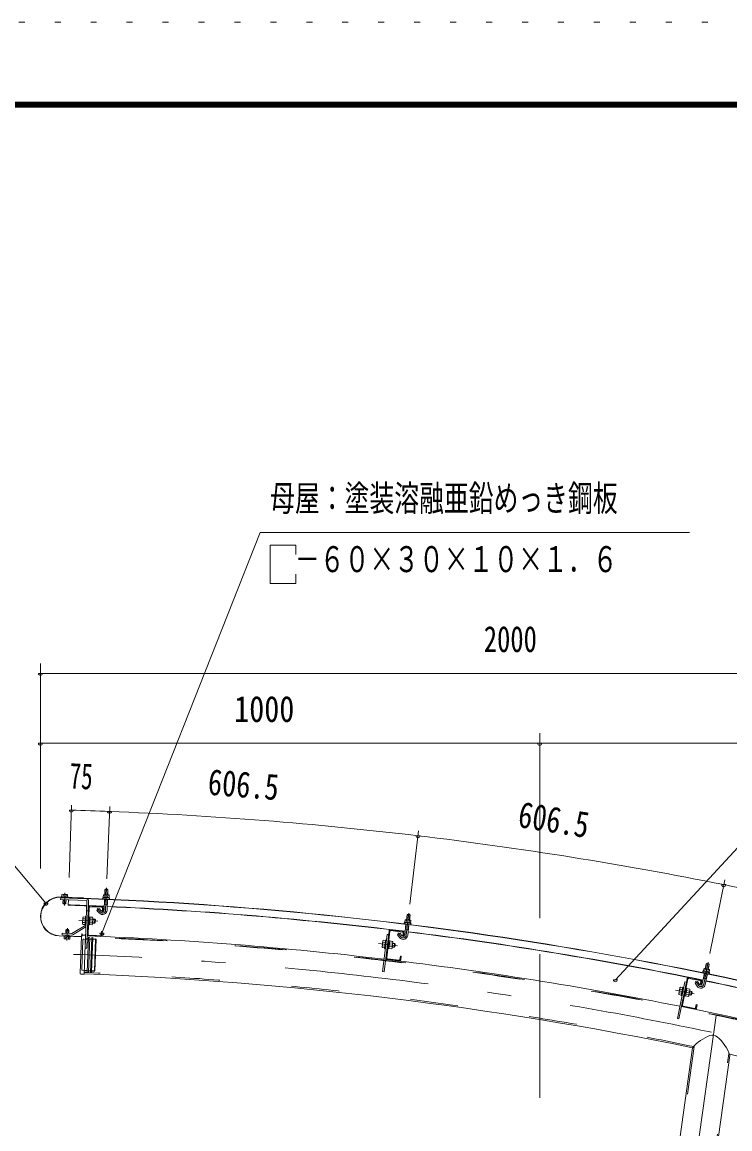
# Model space of a CAD drawing. Units: millimetres, scale not verified. Extents: x -25778 to 25782, y -10500 to 10500.
# Drawn here: x 16228 to 19772, y 4960 to 10500 of the extents above; entities that cross this region are included whole.
import ezdxf
from ezdxf.enums import TextEntityAlignment as Align

# ---------------------------------------------------------------- set-up
doc = ezdxf.new("R2010")
doc.units = ezdxf.units.MM
doc.header["$LTSCALE"] = 60
for name, pattern in [('USER2', [10, 4, -6]), ('USER3', [24, 12, -5, 2, -5]), ('USER4', [3, 0.5, -2.5])]:
    doc.linetypes.add(name, pattern=pattern)
for name, color, linetype, lineweight in [('0-6_2-0BOLD', 7, 'Continuous', 18), ('0-7_2-1HIDDEN', 3, 'USER2', 18), ('0-8_2-2CENTER', 3, 'USER3', 18), ('0-9_2-4THIN', 4, 'Continuous', 18), ('0-A_2-5DIM', 3, 'Continuous', 18), ('0-C_F-F', 5, 'Continuous', 18), ('0-D_F-E_J_ADD', 5, 'USER4', 18)]:
    doc.layers.add(name, color=color, linetype=linetype, lineweight=lineweight)
doc.styles.add('ＭＳ ゴシック', font='')
doc.styles.get('ＭＳ ゴシック').set_extended_font_data('MS Gothic')

msp = doc.modelspace()

# ---------------------------------------------------------------- linework, layer by layer
at = {"layer": '0-6_2-0BOLD'}
for p, q in [((16421.45, 6118.81), (16536.36, 6114.33)), ((16432.78, 6088.6), (16433.53, 6107.82)), ((16433.84, 6115.81), (16433.94, 6118.32)), ((16434.43, 6123.56), (16434.77, 6132.33)), ((16448.93, 6117.74), (16448.83, 6115.23)), ((16448.85, 6123), (16449.19, 6131.76)), ((16459.77, 6106.79), (16458.85, 6079.54)), ((16460.04, 6114.79), (16460.11, 6117.02)), ((16639.12, 6054.84), (16641.23, 6108.98)), ((16641.91, 6119.21), (16642.35, 6130.47)), ((16656.22, 6108.39), (16654.11, 6054.26)), ((16656.77, 6129.91), (16656.33, 6118.65)), ((16550.91, 6051.2), (16558.91, 6050.89)), ((16558.35, 5933.82), (16563.56, 6067.72)), ((16567.72, 6071.56), (16626.67, 6069.27)), ((16626.83, 6073.26), (16567.87, 6075.56)), ((16630.51, 6065.11), (16629.85, 6048.13)), ((16655.25, 6083.41), (16640.26, 6084)), ((16544.6, 5992.03), (16532.59, 5992.5)), ((16545.33, 6010.76), (16533.33, 6011.23)), ((16544.14, 5980.16), (16545.79, 6022.63)), ((16545.8, 6022.63), (16549.79, 6022.47)), ((16560.76, 5995.78), (16565.95, 6000.58)), ((16566.15, 6005.57), (16560.96, 6000.77)), ((16580.09, 5990.64), (16565.59, 5991.21)), ((16566.32, 6009.95), (16580.82, 6009.38)), ((16592.32, 6009.56), (16591.54, 5989.57)), ((18144.05, 5929.7), (18150.46, 5983.5)), ((18151.95, 5993.64), (18153.29, 6004.84)), ((18167.62, 6003.13), (18166.29, 5991.94)), ((18171, 6029.14), (18168.05, 6004.32)), ((16446.62, 5930.17), (16446.43, 5925.19)), ((16447.58, 5954.92), (16462.57, 5954.34)), ((16461.41, 5924.61), (16461.61, 5929.59)), ((16547.24, 5979.98), (16477.5, 5937.31)), ((16481.68, 5930.49), (16547.78, 5970.93)), ((16529.89, 5929.04), (16546.13, 5928.42)), ((16544.14, 5980.16), (16548.14, 5980.01)), ((16621.14, 5927.37), (16562.19, 5929.67)), ((18065.79, 5949.02), (18041.6, 5745.96)), ((18053.91, 5815.49), (18069.76, 5948.55)), ((18074.21, 5952.05), (18132.79, 5945.07)), ((18133.26, 5949.04), (18074.68, 5956.02)), ((18108.1, 5930.42), (18118.93, 5916.67)), ((18134.28, 5923.74), (18136.29, 5940.62)), ((18162.4, 5956.9), (18147.5, 5958.68)), ((18165.36, 5981.72), (18158.95, 5927.93)), ((16413.9, 5925.21), (16523.82, 5920.93)), ((16523.87, 5922.17), (16413.95, 5926.46)), ((16446.5, 5919.94), (16446.16, 5911.17)), ((16460.93, 5919.37), (16460.59, 5910.61)), ((16469.33, 5919.05), (16469.49, 5923.04)), ((16518.78, 5738.08), (16526, 5925.44)), ((16562.03, 5925.67), (16620.99, 5923.38)), ((18044.84, 5874.6), (18032.91, 5876.02)), ((18035.13, 5894.64), (18047.06, 5893.22)), ((18066.8, 5881.43), (18061.24, 5877.05)), ((18067.39, 5886.39), (18061.84, 5882.02)), ((18069.08, 5900.54), (18064.11, 5901.13)), ((18082.33, 5889.02), (18067.91, 5890.74)), ((18093.8, 5888.28), (18084.12, 5889.43)), ((18047.41, 5862.34), (18043.44, 5862.81)), ((18065.69, 5872.12), (18080.11, 5870.4)), ((18081.76, 5869.58), (18091.44, 5868.42)), ((18056.94, 5807.07), (18115.53, 5800.09)), ((18116, 5804.07), (18057.41, 5811.05)), ((19669.04, 5782.28), (19664.12, 5757.77)), ((19535.34, 5578.61), (19561.71, 5709.99)), ((19566.42, 5713.13), (19624.27, 5701.51)), ((19625.05, 5705.43), (19567.21, 5717.05)), ((19634.27, 5685.3), (19644.94, 5738.42)), ((19654.72, 5710.95), (19640.02, 5713.91)), ((19647.23, 5748.41), (19649.45, 5759.46)), ((19659.64, 5735.46), (19648.98, 5682.34)), ((19663.6, 5756.62), (19661.38, 5745.57)), ((19522.9, 5659.01), (19534.68, 5656.64)), ((19552.31, 5663.18), (19557.22, 5662.19)), ((19555.27, 5652.51), (19569.51, 5649.65)), ((19571.35, 5658.84), (19557.12, 5661.7)), ((19598.49, 5688.88), (19608.19, 5674.31)), ((19627.4, 5696.8), (19624.06, 5680.14)), ((19530.99, 5638.26), (19519.21, 5640.63)), ((19547.54, 5639.4), (19553.43, 5643.32)), ((19554.41, 5648.22), (19548.52, 5644.3)), ((19565.82, 5631.27), (19551.58, 5634.13)), ((19580.89, 5648), (19576.95, 5628.4)), ((19595.53, 5558.37), (19537.68, 5569.98)), ((19538.47, 5573.9), (19596.32, 5562.29)), ((19494.67, 4720.94), (19585.27, 5365.62)), ((19772.34, 5326.08), (19683.56, 4694.4))]:
    msp.add_line(p, q, dxfattribs=at)
for points in [[(16642.12, 6131.71), (16643.09, 6156.69), (16658.08, 6156.11), (16657.1, 6131.13)], [(16643.09, 6156.69), (16645.68, 6159.09), (16655.68, 6158.71), (16658.08, 6156.11)], [(16550.94, 6103.24), (16421.04, 6108.3), (16421.35, 6116.3), (16551.25, 6111.23)], [(16536.36, 6114.33), (16536.41, 6115.58), (16421.5, 6120.06)], [(16457.09, 6118.67), (16457.25, 6122.67), (16426.02, 6123.89), (16425.87, 6119.89)], [(16427.27, 6123.84), (16427.61, 6132.6), (16429.79, 6133.75), (16454.27, 6132.79), (16456.34, 6131.48), (16456, 6122.72)], [(16448.52, 6107.23), (16447.77, 6088.01), (16445.17, 6085.61), (16435.18, 6086), (16432.78, 6088.6), (16447.77, 6088.01)], [(16560.85, 6100.85), (16551.6, 5863.53), (16543.61, 5863.84), (16552.86, 6101.16)], [(16663.49, 6118.37), (16663.93, 6129.63), (16661.85, 6130.94), (16637.37, 6131.9), (16635.2, 6130.75), (16634.76, 6119.49)], [(16615.11, 6039.86), (16603.22, 6052.7), (16614.24, 6062.89), (16626.12, 6050.04)], [(16629.85, 6048.13), (16633.85, 6047.97), (16634.51, 6064.96)], [(16545.7, 6020.13), (16533.69, 6020.6), (16531.84, 6017.67), (16530.61, 5986.19)], [(16530.61, 5986.19), (16532.23, 5983.13), (16544.24, 5982.66)], [(16561.71, 6020.01), (16566.7, 6019.81), (16565.2, 5981.34), (16560.21, 5981.54)], [(16565.22, 5981.84), (16579.73, 5981.28), (16581.58, 5984.21), (16582.8, 6015.68), (16581.19, 6018.75), (16566.68, 6019.31)], [(16582.58, 6009.94), (16592.32, 6009.56), (16595.2, 6006.44), (16594.66, 5992.45), (16591.54, 5989.57), (16581.8, 5989.95)], [(18173.39, 5991.09), (18174.73, 6002.28), (18172.76, 6003.75), (18148.43, 6006.65), (18146.18, 6005.68), (18144.85, 5994.49)], [(18153.15, 6006.09), (18156.11, 6030.91), (18171, 6029.14), (18168.82, 6031.92), (18158.89, 6033.1), (18156.11, 6030.91)], [(16476.38, 5937.02), (16429.44, 5938.85), (16429.13, 5930.85), (16476.07, 5929.02)], [(16461.92, 5937.58), (16462.57, 5954.34), (16460.17, 5956.93), (16450.18, 5957.32), (16447.58, 5954.92), (16446.93, 5938.16)], [(16546.13, 5928.42), (16538.62, 5733.56), (16522.38, 5734.19)], [(16527.76, 5925.77), (16528.15, 5935.77), (16529.4, 5935.72), (16529.01, 5925.73)], [(16629.29, 5931.06), (16629.96, 5948.05), (16625.96, 5948.2), (16625.3, 5931.21)], [(18041.6, 5745.96), (18033.66, 5746.9), (18055.83, 5933.09), (18063.78, 5932.14)], [(18130.71, 5925.95), (18119.89, 5939.7), (18108.1, 5930.42)], [(18140.26, 5940.15), (18138.25, 5923.27), (18134.28, 5923.74)], [(16469.33, 5919.05), (16438.1, 5920.26), (16438.26, 5924.26)], [(16439.35, 5920.21), (16439.01, 5911.45), (16441.09, 5910.14), (16465.57, 5909.18), (16467.74, 5910.33), (16468.08, 5919.09)], [(18048.17, 5902.53), (18036.23, 5903.95), (18034.16, 5901.18), (18030.43, 5869.9), (18031.8, 5866.71), (18043.73, 5865.29)], [(18043.44, 5862.81), (18048.46, 5905.01), (18052.43, 5904.54)], [(18069.08, 5900.54), (18064.53, 5862.31), (18059.56, 5862.9)], [(18081.08, 5863.86), (18084.8, 5895.15), (18083.44, 5898.33), (18069.02, 5900.05)], [(18064.58, 5862.81), (18079, 5861.09), (18081.08, 5863.86)], [(18124.42, 5807.09), (18126.42, 5823.97), (18122.45, 5824.44), (18120.44, 5807.56)], [(19649.41, 5760.72), (19654.34, 5785.23), (19669.04, 5782.28), (19667.08, 5785.22), (19657.28, 5787.19), (19654.34, 5785.23)], [(19557.79, 5710.78), (19517.54, 5510.28), (19509.69, 5511.85), (19546.6, 5695.69), (19554.44, 5694.11)], [(19668.4, 5744.16), (19670.62, 5755.21), (19668.78, 5756.83), (19644.76, 5761.66), (19642.43, 5760.87), (19640.21, 5749.82)], [(19536.53, 5665.83), (19524.75, 5668.2), (19522.46, 5665.6), (19516.26, 5634.72), (19517.36, 5631.43), (19529.15, 5629.07)], [(19532.58, 5625.83), (19528.65, 5626.62), (19537.02, 5668.29), (19540.94, 5667.5)], [(19557.22, 5662.19), (19549.64, 5624.44), (19544.74, 5625.43)], [(19549.73, 5624.94), (19563.97, 5622.08), (19566.26, 5624.68), (19572.46, 5655.56), (19571.35, 5658.84)], [(19620.68, 5682.62), (19610.98, 5697.19), (19598.49, 5688.88)], [(19624.06, 5680.14), (19627.98, 5679.35), (19631.32, 5696.02)], [(19571.33, 5649.92), (19580.89, 5648), (19583.24, 5644.47), (19580.48, 5630.75), (19576.95, 5628.4), (19567.39, 5630.31)], [(19601.03, 5565.43), (19604.37, 5582.09), (19608.29, 5581.3), (19604.95, 5564.64)]]:
    msp.add_lwpolyline(points, dxfattribs=at)
for points in [[(16633.51, 6119.54), (16633.36, 6115.54), (16664.58, 6114.32), (16664.74, 6118.32)], [(18143.6, 5994.64), (18174.64, 5990.94), (18174.16, 5986.97), (18143.13, 5990.67)], [(18093.8, 5888.28), (18091.44, 5868.42), (18094.77, 5871.05), (18096.43, 5884.95)], [(19638.99, 5750.06), (19669.63, 5743.91), (19668.84, 5739.99), (19638.2, 5746.14)]]:
    msp.add_lwpolyline(points, close=True, dxfattribs=at)
for centre, radius, start, end in [((16417.7, 6022.64), 97.5, 87.76833, 267.76833), ((16417.7, 6022.64), 96.25, 87.76833, 267.76833), ((16431.01, 6127.86), 5.83, 49.92583, 87.76833), ((16441.17, 6111.45), 21.84, 68.47223, 107.06442), ((16452.59, 6127.02), 5.83, 87.76833, 125.61082), ((15820.2, -12905.1), 19031.62, 73.55577, 88.07326), ((15820.2, -12905.1), 19032.88, 73.55577, 88.07326), ((16550.86, 6101.24), 2, 357.76834, 87.76833), ((16550.86, 6101.24), 10, 357.76834, 87.76833), ((16633.88, 6113.02), 2.5, 87.76833, 267.76833), ((16638.6, 6126.01), 5.83, 49.92583, 87.76833), ((16648.76, 6109.6), 21.84, 68.47223, 107.06442), ((16660.17, 6125.17), 5.83, 87.76833, 125.61082), ((16663.86, 6111.85), 2.5, 267.76834, 87.76833), ((15820.2, -12905.1), 18995.38, 87.79245, 88.07326), ((15820.2, -12905.1), 18996.62, 87.79245, 88.07326), ((16567.56, 6067.57), 8, 87.76833, 177.76833), ((15820.2, -12905.1), 18995.38, 87.52702, 87.76833), ((15820.2, -12905.1), 18996.62, 87.52704, 87.76833), ((16567.56, 6067.57), 4, 87.76833, 177.76833), ((16631.63, 6055.13), 22.5, 222.76833, 357.76833), ((16631.63, 6055.13), 7.5, 222.76833, 357.76833), ((16626.52, 6065.27), 4, 357.76834, 87.76833), ((16626.52, 6065.27), 8, 357.76834, 87.76833), ((15820.2, -12905.1), 18995.38, 82.96655, 87.48178), ((15820.2, -12905.1), 18996.62, 82.96657, 87.4818), ((16537.88, 5987.6), 7.21, 137.20947, 177.76833), ((16557.45, 6000.91), 26.24, 156.83339, 198.70326), ((16538.98, 6015.7), 7.21, 177.76833, 218.32718), ((16555.97, 6000.97), 26.24, 336.8334, 18.70326), ((16574.44, 5986.17), 7.21, 357.76834, 38.32718), ((16575.53, 6014.28), 7.21, 317.20947, 357.76833), ((18143.46, 5988.11), 2.5, 83.20786, 263.20786), ((18149.19, 6000.69), 5.83, 45.36537, 83.20786), ((18158.02, 5983.52), 21.84, 63.91177, 102.50395), ((18170.63, 5998.13), 5.83, 83.20786, 121.05035), ((18173.25, 5984.56), 2.5, 263.20787, 83.20786), ((16476.46, 5939.02), 10, 267.76833, 301.45839), ((16476.46, 5939.02), 2, 267.76833, 301.45839), ((16529.75, 5925.3), 3.75, 87.79263, 177.79263), ((16546.2, 5981.68), 2, 301.45839, 357.76833), ((16562.34, 5933.67), 8, 177.76833, 267.76833), ((16562.34, 5933.67), 4, 177.76833, 267.76833), ((16621.3, 5931.37), 8, 267.76833, 357.76833), ((16621.3, 5931.37), 4, 267.76833, 357.76833), ((18073.73, 5948.08), 8, 83.20786, 173.20786), ((18073.73, 5948.08), 4, 83.20786, 173.20786), ((18136.6, 5930.59), 22.5, 218.20786, 353.20786), ((18136.6, 5930.59), 7.5, 218.20786, 353.20786), ((18132.32, 5941.1), 4, 353.20787, 83.20786), ((18132.32, 5941.1), 8, 353.20787, 83.20786), ((15820.2, -12905.1), 18995.38, 78.4061, 82.92131), ((15820.2, -12905.1), 18996.62, 78.40611, 82.92133), ((16442.77, 5915.91), 5.83, 267.76833, 305.61082), ((16454.18, 5931.49), 21.84, 248.47223, 287.06442), ((16464.34, 5915.07), 5.83, 229.92583, 267.76833), ((16524.01, 5925.92), 5, 267.76833, 357.76833), ((16524.01, 5925.92), 3.75, 267.76833, 357.76833), ((15820.2, -12905.1), 18845.38, 83.23218, 87.76833), ((18037.79, 5870.72), 7.21, 132.649, 173.20786), ((18058.35, 5882.43), 26.24, 152.27292, 194.14279), ((18041.12, 5898.65), 7.21, 173.20786, 213.76671), ((18056.88, 5882.61), 26.24, 332.27295, 14.14281), ((18077.44, 5894.32), 7.21, 312.64902, 353.20786), ((18074.12, 5866.39), 7.21, 353.20787, 33.76672), ((15820.2, -12905.1), 18845.38, 78.67172, 83.20786), ((18057.89, 5815.02), 8, 173.20786, 263.20786), ((18057.89, 5815.02), 4, 173.20786, 263.20786), ((18116.47, 5808.04), 8, 263.20786, 353.20786), ((18116.47, 5808.04), 4, 263.20786, 353.20786), ((16522.53, 5737.94), 3.75, 177.79263, 267.79263), ((15820.2, -12905.1), 18654.62, 78.35597, 87.79263), ((19565.63, 5709.2), 8, 78.6474, 168.6474), ((19565.63, 5709.2), 4, 78.6474, 168.6474), ((19638.32, 5743.57), 2.5, 78.6474, 258.6474), ((19645.03, 5755.65), 5.83, 40.8049, 78.6474), ((19652.47, 5737.83), 21.84, 59.3513, 97.94348), ((19666.2, 5751.4), 5.83, 78.6474, 116.48988), ((19667.73, 5737.66), 2.5, 258.64742, 78.6474), ((19545.08, 5644.99), 26.24, 147.71246, 189.58232), ((19529.19, 5662.53), 7.21, 168.6474, 209.20625), ((19565.06, 5655.33), 7.21, 308.08855, 348.6474), ((19626.92, 5686.77), 22.5, 213.6474, 348.6474), ((19626.92, 5686.77), 7.5, 213.6474, 348.6474), ((19623.48, 5697.59), 4, 348.64742, 78.6474), ((19623.48, 5697.59), 8, 348.64742, 78.6474), ((15820.2, -12905.1), 18995.38, 74.14726, 78.36084), ((19523.66, 5634.95), 7.21, 128.08853, 168.6474), ((19543.63, 5645.29), 26.24, 327.71248, 9.58234), ((19559.52, 5627.75), 7.21, 348.64742, 29.20625), ((15820.2, -12905.1), 18845.38, 73.8607, 78.6474), ((19539.26, 5577.83), 8, 168.6474, 258.6474), ((19539.26, 5577.83), 4, 168.6474, 258.6474), ((19597.1, 5566.21), 8, 258.6474, 348.6474), ((19597.1, 5566.21), 4, 258.6474, 348.6474), ((19739.14, 5237.86), 200, 109.39807, 140.29477), ((19685.17, 5391.13), 37.5, 50.40631, 109.39807), ((19581.6, 5265.91), 200, 17.50639, 50.40631)]:
    msp.add_arc(centre, radius, start, end, dxfattribs=at)
at = {"layer": '0-7_2-1HIDDEN'}
for p, q in [((16532.2, 5904.56), (16526.57, 5758.42)), ((16537.39, 5909.37), (16598.6, 5907.01)), ((16561.2, 5910.33), (16545.46, 5910.93)), ((16554.71, 5742.07), (16561.52, 5918.69)), ((16576.94, 5909.72), (16566.94, 5910.1)), ((16570.45, 5741.44), (16577.26, 5918.06)), ((16596.17, 5908.98), (16582.68, 5909.5)), ((16531.37, 5753.23), (16592.58, 5750.87)), ((16555.03, 5750.44), (16539.3, 5751.05)), ((16570.77, 5749.84), (16560.78, 5750.22)), ((16590.01, 5749.1), (16576.52, 5749.61)), ((19593.12, 5371.16), (19501.6, 4719.97)), ((19676.63, 4695.37), (19766.46, 5334.51))]:
    msp.add_line(p, q, dxfattribs=at)
for points in [[(16565.03, 5918.55), (16567.18, 5916.22), (16560.54, 5744.1), (16558.2, 5741.93)], [(16580.79, 5917.92), (16582.92, 5915.62), (16576.28, 5743.5), (16573.91, 5741.3)]]:
    msp.add_lwpolyline(points, dxfattribs=at)
msp.add_lwpolyline([(16592.55, 5750), (16589.95, 5747.6), (16596.23, 5910.48), (16598.63, 5907.88)], close=True, dxfattribs=at)
for centre, radius, start, end in [((15820.2, -12905.1), 18840.38, 73.77559, 88.07326), ((16537.2, 5904.37), 5, 87.79263, 177.79263), ((15820.2, -12905.1), 18838.38, 73.8364, 87.79263), ((16531.57, 5758.23), 5, 177.79263, 267.79263), ((15820.2, -12905.1), 18661.62, 78.3358, 87.79263), ((15820.2, -12905.1), 18996.62, 74.14725, 78.36087), ((15820.2, -12905.1), 18661.62, 73.8364, 77.79185)]:
    msp.add_arc(centre, radius, start, end, dxfattribs=at)
at = {"layer": '0-8_2-2CENTER'}
for p, q in [((16650.97, 6166.39), (16646.61, 6054.55)), ((16439.88, 6078.31), (16442.32, 6140.77)), ((16620.61, 6044.95), (16603.64, 6063.3)), ((18151.5, 5928.81), (18164.74, 6039.96)), ((16607.42, 5998.96), (16511.49, 6002.7)), ((16455.47, 5964.62), (16453.03, 5902.17)), ((18124.82, 5921.31), (18109.36, 5940.95)), ((18012.68, 5887.87), (18108.01, 5876.52)), ((19641.63, 5683.82), (19663.66, 5793.56)), ((19499.99, 5654.05), (19594.11, 5635.15)), ((19614.43, 5678.46), (19600.58, 5699.27)), ((19704.19, 5526.49), (19589.11, 4707.67))]:
    msp.add_line(p, q, dxfattribs=at)
msp.add_lwpolyline([(18820.2, 5834.44), (18820.2, 594.65), (18820.2, -718.47)], dxfattribs=at)
for centre, radius, start, end in [((16631.63, 6055.13), 15, 222.76833, 357.76833), ((18136.6, 5930.59), 15, 218.20786, 353.20786), ((15820.2, -12905.1), 18750, 73.71976, 87.96529), ((19626.92, 5686.77), 15, 213.6474, 348.6474)]:
    msp.add_arc(centre, radius, start, end, dxfattribs=at)
at = {"layer": '0-9_2-4THIN'}
for p, q in [((16644.5, 6157.99), (16643.47, 6131.66)), ((16655.75, 6131.18), (16656.78, 6157.52)), ((16434.88, 6107.76), (16434.08, 6087.19)), ((16435.29, 6118.27), (16435.19, 6115.76)), ((16446.36, 6086.71), (16447.16, 6107.29)), ((16447.47, 6115.28), (16447.57, 6117.79)), ((16641.61, 6083.95), (16642.58, 6108.93)), ((16641.61, 6083.95), (16640.17, 6081.66)), ((16581.87, 5991.64), (16593.3, 5991.2)), ((16593.95, 6007.8), (16582.51, 6008.25)), ((18157.61, 6032.1), (18154.5, 6005.93)), ((18166.7, 6004.48), (18169.82, 6030.64)), ((16447.78, 5925.14), (16447.97, 5930.12)), ((16448.28, 5938.11), (16448.99, 5956.22)), ((16460.26, 5929.64), (16460.06, 5924.66)), ((16461.27, 5955.74), (16460.57, 5937.63)), ((18161.05, 5957.06), (18164.01, 5981.88)), ((18161.05, 5957.06), (18162.12, 5954.57)), ((18095.28, 5886.4), (18083.92, 5887.75)), ((18081.96, 5871.25), (18093.32, 5869.9)), ((19655.93, 5786.29), (19650.74, 5760.45)), ((19662.79, 5758.03), (19667.98, 5783.87)), ((19567.72, 5631.97), (19578.94, 5629.72)), ((19582.21, 5646.01), (19570.99, 5648.27))]:
    msp.add_line(p, q, dxfattribs=at)
for points in [[(16654.86, 6108.45), (16653.89, 6083.47), (16655.15, 6081.07)], [(18151.8, 5983.34), (18148.85, 5958.51), (18147.23, 5956.35)], [(19639.55, 5711.61), (19641.34, 5713.64), (19646.26, 5738.15)], [(19658.32, 5735.73), (19653.39, 5711.22), (19654.26, 5708.65)]]:
    msp.add_lwpolyline(points, dxfattribs=at)
at = {"layer": '0-A_2-5DIM'}
for p, q in [((21270.2, 7944.65), (19199.38, 5706.36)), ((16320.19, 6263.72), (16320.19, 7289.65)), ((16330.19, 7239.65), (16310.19, 7239.65)), ((16320.19, 7239.65), (21320.19, 7239.65)), ((18820.19, 6014.66), (18820.19, 6939.65)), ((16330.19, 6889.65), (16310.19, 6889.65)), ((16320.19, 6889.65), (21320.19, 6889.65)), ((18830.19, 6889.65), (18810.19, 6889.65)), ((16463.52, 6218.34), (16475.69, 6580.14)), ((16484.86, 6555.58), (16464.86, 6555.58)), ((16666.84, 6573.63), (16652.71, 6211.03)), ((16675.87, 6548.65), (16655.87, 6548.65)), ((18170.02, 6084.32), (18213.76, 6451.56)), ((18220.8, 6426.74), (18200.8, 6426.74)), ((19672.45, 5837.36), (19746.62, 6206.78)), ((19751.7, 6182.29), (19731.7, 6182.29)), ((16357.34, 6089.34), (16337.34, 6089.34)), ((16637.83, 5938.78), (16617.83, 5938.78)), ((19209.38, 5706.36), (19189.38, 5706.36))]:
    msp.add_line(p, q, dxfattribs=at)
for points in [[(16627.83, 5938.78), (17420.2, 7944.65), (19570.2, 7944.65)], [(17470.2, 7689.65), (17470.2, 7881.09), (17598.98, 7881.09), (17598.98, 7834.27)], [(17598.98, 7736.46), (17598.98, 7689.65), (17470.2, 7689.65)], [(13070.2, 6894.65), (15670.2, 6894.65), (16347.34, 6089.34)]]:
    msp.add_lwpolyline(points, dxfattribs=at)
for centre, radius, start, end in [((16320.19, 7239.65), 10, 180, 0), ((16320.19, 6889.65), 10, 180, 0), ((18820.19, 6889.65), 10, 180, 0), ((16474.86, 6555.58), 10, 180, 0), ((15267.29, -29339.66), 35915.55, 87.7683, 88.07321), ((16665.87, 6548.65), 10, 180, 0), ((15907.43, -12913.21), 19476.63, 83.20811, 87.76828), ((18210.8, 6426.74), 10, 180, 0), ((15906.93, -12917.55), 19481, 78.64737, 83.20816), ((19741.7, 6182.29), 10, 180, 0), ((16317.85, -10870.93), 17393.53, 73.86102, 78.64738), ((16347.34, 6089.34), 10, 180, 0), ((16627.83, 5938.78), 10, 180, 0), ((19199.38, 5706.36), 10, 180, 0)]:
    msp.add_arc(centre, radius, start, end, dxfattribs=at)
at = {"layer": '0-C_F-F'}
for points in [[(-3418.39, 10099.72), (-3418.39, -10000.28), (25281.61, -10000.28), (25281.61, 10099.72)], [(-3415.89, 10097.22), (25279.11, 10097.22), (25279.11, -9997.78), (-3415.89, -9997.78)], [(-3413.39, 10094.72), (-3413.39, -9995.28), (25276.61, -9995.28), (25276.61, 10094.72)], [(-3410.89, 10092.22), (25274.11, 10092.22), (25274.11, -9992.78), (-3410.89, -9992.78)], [(-3408.39, 10089.72), (25271.61, 10089.72), (25271.61, -9990.28), (-3408.39, -9990.28)], [(-3405.89, 10087.22), (25269.11, 10087.22), (25269.11, -9987.78), (-3405.89, -9987.78)], [(-3403.39, 10084.72), (25266.61, 10084.72), (25266.61, -9985.28), (-3403.39, -9985.28)], [(-3400.89, 10082.22), (-3400.89, -9982.78), (25264.11, -9982.78), (25264.11, 10082.22)], [(-3398.39, 10079.72), (-3398.39, -9980.28), (25261.61, -9980.28), (25261.61, 10079.72)], [(-3395.89, 10077.22), (-3395.89, -9977.78), (25259.11, -9977.78), (25259.11, 10077.22)], [(-3393.39, 10074.72), (25256.61, 10074.72), (25256.61, -9975.28), (-3393.39, -9975.28)]]:
    msp.add_lwpolyline(points, close=True, dxfattribs=at)
at = {"layer": '0-D_F-E_J_ADD'}
msp.add_lwpolyline([(-3918.39, 10499.72), (-3918.39, -10500.28), (25781.61, -10500.28), (25781.61, 10499.72)], close=True, dxfattribs=at)

# ---------------------------------------------------------------- texts
at = {"layer": '0-A_2-5DIM', "color": 7, "style": 'ＭＳ ゴシック'}
for s, width, p in [('母屋：塗装溶融亜鉛めっき鋼板', 0.7, (17470.2, 8012.42)), ('\u3000－６０×３０×１０×１．６', 0.7, (17470.2, 7707.41)), ('2000', 0.75, (18540.19, 7307.42)), ('1000', 0.85, (17290.19, 6957.42))]:
    msp.add_text(s, height=130.2, dxfattribs=dict(at, width=width)).set_placement(p, align=Align.BOTTOM_LEFT)
for s, rotation, width, p in [('75', 357.921, 0.65, (16462.9, 6623.95)), ('606.5', 355.488, 0.8, (17152.04, 6593.73)), ('606.5', 350.928, 0.8, (18699.3, 6432.98))]:
    msp.add_text(s, height=130.2, rotation=rotation, dxfattribs=dict(at, width=width)).set_placement(p, align=Align.BOTTOM_LEFT)

doc.saveas('drawing.dxf')
